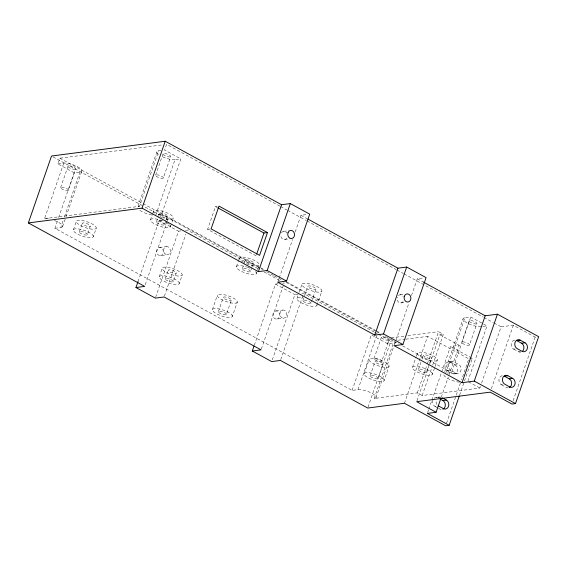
<?xml version="1.0" encoding="UTF-8"?>
<svg xmlns="http://www.w3.org/2000/svg" width="567" height="567" viewBox="0 0 567 567"><rect width="100%" height="100%" fill="white"/><g stroke="black" fill="none" stroke-linecap="round" stroke-linejoin="round"><path stroke-width="0.43" stroke-dasharray="2.83 2.13" d="M57.898 163.898L63.759 163.14A10.546 3.048 19.1 0 1 77.736 166.811A10.546 3.048 19.1 0 1 79.997 171.999L74.135 172.758L57.898 163.898L59.868 158.207L162.197 144.911M48.549 218.876A10.546 3.048 19.1 0 0 44.531 218.664L63.759 163.14M60.612 187.585L68.012 166.23M480.462 386.382L479.888 388.034L422.167 395.532L417.319 392.888L374.199 398.495A10.546 3.048 19.1 0 0 371.938 393.3A10.546 3.048 19.1 0 0 357.954 389.635L352.1 390.394L54.907 228.288L57.494 220.825M58.642 217.515L74.135 172.758M68.345 190.264A4.089 1.184 19.1 0 0 62.887 187.287A4.089 1.184 19.1 0 0 62.207 189.222A4.089 1.184 19.1 0 0 68.345 190.264L75.744 168.909A4.089 1.184 19.1 0 0 70.287 165.933A4.089 1.184 19.1 0 0 69.599 167.867A4.089 1.184 19.1 0 0 75.744 168.909M54.907 228.288L60.768 227.523L63.355 220.067M64.503 216.75L79.997 171.999M62.611 226.552L65.772 217.437M66.055 216.608L81.839 171.028M73.363 229.819L76.318 221.272M79.309 231.882L82.272 223.334M87.339 234.667A4.252 1.226 19.1 0 0 81.669 231.57A4.252 1.226 19.1 0 0 80.961 233.576A4.252 1.226 19.1 0 0 87.339 234.667L90.302 226.12A4.252 1.226 19.1 0 0 84.632 223.029A4.252 1.226 19.1 0 0 83.923 225.035A4.252 1.226 19.1 0 0 90.302 226.12M93.286 236.73A10.546 3.048 19.1 0 0 79.224 229.054A10.546 3.048 19.1 0 0 77.466 234.036A10.546 3.048 19.1 0 0 93.286 236.73L96.248 228.182A10.546 3.048 19.1 0 0 82.18 220.513A10.546 3.048 19.1 0 0 80.422 225.489A10.546 3.048 19.1 0 0 96.248 228.182M156.896 151.779L137.675 207.302A10.546 3.048 19.1 0 1 139.51 206.324L158.739 150.801L162.927 150.255M155.599 175.246L162.998 153.891M163.331 177.932A4.089 1.184 19.1 0 0 157.874 174.948A4.089 1.184 19.1 0 0 157.194 176.883A4.089 1.184 19.1 0 0 163.331 177.932L170.731 156.57A4.089 1.184 19.1 0 0 165.266 153.593A4.089 1.184 19.1 0 0 164.586 155.528A4.089 1.184 19.1 0 0 170.731 156.57M169.604 224.808A10.546 3.048 19.1 0 1 162.07 226.92A10.546 3.048 19.1 0 1 150.503 219.798L152.658 213.582M152.927 212.809L153.466 211.25M155.755 215.184L174.983 159.66L180.845 158.902L161.616 214.425L157.428 214.971M156.457 221.86L158.335 216.424M158.604 215.644L159.412 213.32M137.987 281.679L159.129 220.62L161.751 220.28M164.48 224.645A4.252 1.226 19.1 0 0 158.817 221.555A4.252 1.226 19.1 0 0 158.108 223.561A4.252 1.226 19.1 0 0 164.48 224.645L165.826 220.761M166.096 219.982L167.442 216.098A4.252 1.226 19.1 0 0 161.772 213.008A4.252 1.226 19.1 0 0 161.063 215.013A4.252 1.226 19.1 0 0 167.442 216.098M145.28 284.726L167.01 221.995M167.293 221.158L167.875 219.486L143.827 206.367M170.433 226.708L173.389 218.167M159.292 276.689L162.254 268.148M155.642 297.278L178.52 231.201L181.142 230.854M165.245 278.751L168.201 270.211M164.387 296.144L185.82 234.242M173.275 281.537A4.252 1.226 19.1 0 0 167.605 278.447A4.252 1.226 19.1 0 0 166.896 280.452A4.252 1.226 19.1 0 0 173.275 281.537L176.231 272.996A4.252 1.226 19.1 0 0 170.561 269.906A4.252 1.226 19.1 0 0 169.852 271.912A4.252 1.226 19.1 0 0 176.231 272.996M179.222 283.599A10.546 3.048 19.1 0 0 165.153 275.931A10.546 3.048 19.1 0 0 163.395 280.906A10.546 3.048 19.1 0 0 179.222 283.599L182.177 275.059A10.546 3.048 19.1 0 0 168.115 267.383A10.546 3.048 19.1 0 0 166.358 272.366A10.546 3.048 19.1 0 0 182.177 275.059M256.078 255.795L207.6 229.352L215.488 206.572L217.239 206.345M212.427 309.532L217.352 295.294M218.373 311.595L223.306 297.356M236.439 266.667L238.587 260.459M238.856 259.679L239.394 258.127M226.403 314.38A4.252 1.226 19.1 0 0 220.733 311.29A4.252 1.226 19.1 0 0 220.024 313.296A4.252 1.226 19.1 0 0 226.403 314.38L231.329 300.141A4.252 1.226 19.1 0 0 225.666 297.051A4.252 1.226 19.1 0 0 224.957 299.057A4.252 1.226 19.1 0 0 231.329 300.141M242.385 268.73L244.271 263.294M244.54 262.521L245.341 260.189M232.35 316.443A10.546 3.048 19.1 0 0 218.288 308.774A10.546 3.048 19.1 0 0 216.53 313.749A10.546 3.048 19.1 0 0 232.35 316.443L237.282 302.204A10.546 3.048 19.1 0 0 223.214 294.535A10.546 3.048 19.1 0 0 221.456 299.511A10.546 3.048 19.1 0 0 237.282 302.204M250.416 271.515A4.252 1.226 19.1 0 0 244.746 268.425A4.252 1.226 19.1 0 0 244.037 270.431A4.252 1.226 19.1 0 0 250.416 271.515L251.762 267.631M252.032 266.859L253.371 262.975A4.252 1.226 19.1 0 0 247.708 259.884A4.252 1.226 19.1 0 0 246.999 261.89A4.252 1.226 19.1 0 0 253.371 262.975M256.362 273.577L257.439 270.473M257.709 269.701L259.317 265.037M254.342 345.147L275.484 284.088L278.106 283.748M277.802 282.21L278.957 278.865M279.248 278.028L292.572 239.55M295.18 232.023L300.971 215.29L307.966 214.383M261.344 349.031L284.23 282.954L282.479 283.181M272.28 359.91L294.875 294.663L298.377 294.209M297.016 298.476L298.937 292.941M299.206 292.154L301.949 284.244M280.736 359.613L303.04 295.201M302.962 300.538L307.895 286.307M310.992 303.324A4.252 1.226 19.1 0 0 305.322 300.234A4.252 1.226 19.1 0 0 304.614 302.239A4.252 1.226 19.1 0 0 310.992 303.324L315.925 289.092A4.252 1.226 19.1 0 0 310.255 285.995A4.252 1.226 19.1 0 0 309.547 288.001A4.252 1.226 19.1 0 0 315.925 289.092M316.939 305.386L321.872 291.154A10.546 3.048 19.1 0 0 307.803 283.479A10.546 3.048 19.1 0 0 306.045 288.454A10.546 3.048 19.1 0 0 321.872 291.154M352.1 390.394L371.321 334.87L387.566 343.73L393.427 342.964A10.546 3.048 19.1 0 0 395.27 341.993L394.405 344.481M357.954 389.635L376.608 335.763M364.198 373.639L369.124 359.4M374.043 358.55L381.435 337.195M370.145 375.701L375.078 361.462M387.566 343.73L389.253 338.846M381.775 361.236A4.089 1.184 19.1 0 0 376.318 358.259A4.089 1.184 19.1 0 0 375.637 360.187A4.089 1.184 19.1 0 0 381.775 361.236L389.168 339.874A4.089 1.184 19.1 0 0 383.71 336.897A4.089 1.184 19.1 0 0 383.03 338.832A4.089 1.184 19.1 0 0 389.168 339.874M368.004 407.212L390.89 341.128L393.512 340.788M378.175 378.487A4.252 1.226 19.1 0 0 372.505 375.397A4.252 1.226 19.1 0 0 371.796 377.402A4.252 1.226 19.1 0 0 378.175 378.487L383.108 364.248A4.252 1.226 19.1 0 0 377.438 361.158A4.252 1.226 19.1 0 0 376.729 363.163A4.252 1.226 19.1 0 0 383.108 364.248M374.199 398.495L393.427 342.964M376.041 397.517L394.122 345.31M394.441 344.842L408.92 303.019M411.529 295.492L417.326 278.758L424.322 277.851M384.121 380.549A10.546 3.048 19.1 0 0 370.06 372.873A10.546 3.048 19.1 0 0 368.302 377.856A10.546 3.048 19.1 0 0 384.121 380.549L389.054 366.31A10.546 3.048 19.1 0 0 374.985 358.642A10.546 3.048 19.1 0 0 373.228 363.617A10.546 3.048 19.1 0 0 389.054 366.31M412.457 367.409L416.015 357.125M416.291 356.331L417.383 353.17M404.448 403.272L427.624 336.359L468.831 358.84L461.588 379.748M418.403 369.471L420.87 362.356M421.961 359.187L423.336 355.233M417.319 392.888L427.057 364.765M427.341 363.936L438.518 331.667L443.366 334.317L431.905 367.409M426.434 372.257A4.252 1.226 19.1 0 0 420.764 369.167A4.252 1.226 19.1 0 0 420.055 371.172A4.252 1.226 19.1 0 0 426.434 372.257L429.169 364.347M429.446 363.553L431.359 358.018A4.252 1.226 19.1 0 0 425.697 354.928A4.252 1.226 19.1 0 0 424.988 356.934A4.252 1.226 19.1 0 0 431.359 358.018M416.986 400.848L428.858 366.551M430.02 363.206L439.864 334.771L443.366 334.317M422.167 395.532L431.622 368.231M432.38 374.319A10.546 3.048 19.1 0 0 418.318 366.643A10.546 3.048 19.1 0 0 416.561 371.626A10.546 3.048 19.1 0 0 432.38 374.319L434.846 367.203M435.116 366.41L437.313 360.08A10.546 3.048 19.1 0 0 423.244 352.412A10.546 3.048 19.1 0 0 421.487 357.387A10.546 3.048 19.1 0 0 437.313 360.08M427.631 412.563L428.496 410.054M428.787 409.218L431.685 400.855M431.976 400.018L450.51 346.48L459.256 345.346L448.54 376.297M444.691 371.817L463.055 318.774M445.669 373.327L464.897 317.803L470.759 317.038L486.996 325.897L468.058 380.599M441.303 397.205L448.249 377.133M461.758 342.248L469.15 320.894M447.342 373.107L451.53 372.569L470.759 317.038M469.49 344.927A4.089 1.184 19.1 0 0 464.033 341.951A4.089 1.184 19.1 0 0 463.345 343.885A4.089 1.184 19.1 0 0 469.49 344.927L476.882 323.573A4.089 1.184 19.1 0 0 471.425 320.596A4.089 1.184 19.1 0 0 470.745 322.524A4.089 1.184 19.1 0 0 476.882 323.573M446.527 423.244L460.432 383.094M459.582 395.185L464.217 381.804M464.508 380.967L472.325 358.387L450.51 346.48M481.61 383.072L501.093 326.819L513.333 325.224L535.149 337.124L536.899 336.897M491.32 388.792L513.333 325.224M513.135 400.699L535.149 337.124M44.531 218.664L139.51 206.324M166.124 219.713L167.875 219.486M185.515 230.287L187.266 230.06L257.857 268.567M207.6 229.352L210.222 229.011M159.483 247.474L166.485 246.56M283.684 231.336L288.929 230.656M160.418 255.604A4.089 3.388 82.6 0 0 162.637 249.189A4.089 3.388 82.6 0 0 156.797 249.82A4.089 3.388 82.6 0 0 160.418 255.604L167.414 254.696A4.089 3.388 82.6 0 0 169.632 248.282A4.089 3.388 82.6 0 0 163.799 248.906A4.089 3.388 82.6 0 0 167.414 254.696M284.613 239.472L289.865 238.785M301.871 293.756L303.621 293.529L373.894 331.865M275.838 310.943L282.834 310.029M400.04 294.805L404.413 294.238M276.767 319.072A4.089 3.388 82.6 0 0 278.992 312.658A4.089 3.388 82.6 0 0 273.152 313.289A4.089 3.388 82.6 0 0 276.767 319.072L283.769 318.158A4.089 3.388 82.6 0 0 285.988 311.751A4.089 3.388 82.6 0 0 280.148 312.374A4.089 3.388 82.6 0 0 283.769 318.158M400.968 302.934L404.469 302.48M391.287 337.804L404.406 336.103M407.907 335.643L438.518 331.667M482.815 326.443L486.996 325.897M397.885 340.221L404.881 339.314M405.752 339.201L427.624 336.359M514.645 340.165A4.72 3.912 82.6 0 0 511.292 344.041A4.72 3.912 82.6 0 0 513.702 349.123L517.203 348.67M513.702 349.123L518.55 351.767L522.051 351.313M469.703 358.727L472.325 358.387M448.327 361.874L451.821 361.42M450.34 362.292L453.841 361.838L458.689 364.482A4.72 3.912 82.6 0 1 460.843 370.74A4.72 3.912 82.6 0 1 455.733 373.029L452.232 373.483L447.384 370.839A4.72 3.912 82.6 0 1 445.23 364.581A4.72 3.912 82.6 0 1 450.34 362.292L455.188 364.935L458.689 364.482M447.384 370.839L450.878 370.379L455.733 373.029M454.245 373.901L457.746 373.447M502.319 375.758A4.72 3.912 82.6 0 0 498.967 379.635A4.72 3.912 82.6 0 0 501.377 384.717L503.127 384.49M436.002 397.467L439.496 397.013M438.015 397.885L441.516 397.432A4.72 3.912 82.6 0 0 438.511 397.283M432.904 400.174A4.72 3.912 82.6 0 0 435.059 406.433L438.553 405.972M300.971 215.29L307.172 218.678M417.326 278.758L423.492 282.125M279.892 206.154L166.57 144.344L164.6 150.042L180.845 158.902M280.665 206.579L286.874 209.967M287.653 210.392L306.279 220.549M307.052 220.974L396.312 269.658M397.084 270.083L403.3 273.471M404.073 273.896L483.24 317.081M484.012 317.499L493.325 322.58M494.105 323.006L501.093 326.819M215.488 206.572L217.026 207.416M439.864 334.771L459.256 345.346M501.377 384.717L506.225 387.36A4.72 3.912 82.6 0 0 508.245 387.778M59.868 158.207L142.289 203.163M143.061 203.588L265.136 270.175M286.902 282.047L375.538 330.398M376.318 330.823L380.209 332.942M161.616 214.425L260.324 268.269M261.103 268.694L263.435 269.963M266.547 271.664L273.542 275.477M274.315 275.902L282.869 280.566M285.974 282.26L376.134 331.44M376.913 331.865L379.245 333.134M385.461 336.529L398.679 343.737M402.563 345.856L451.53 372.569M468.526 381.839L479.888 388.034M53.071 156.861L143.054 205.941M264.059 271.954L280.353 280.835M374.667 332.283L377.757 333.97M378.529 334.388L390.89 341.128M159.129 220.62L178.52 231.201M275.484 284.088L294.875 294.663M435.059 406.433L437.83 407.942M438.518 408.318L439.907 409.076A4.72 3.912 82.6 0 0 441.92 409.494M403.215 301.488A4.089 3.388 82.6 0 1 398.821 302.317A4.089 3.388 82.6 0 1 397.354 297.151M398.417 295.535A4.089 3.388 82.6 0 1 403.187 296.527M520.57 352.185A4.72 3.912 82.6 0 1 518.55 351.767M286.859 238.02A4.089 3.388 82.6 0 1 282.869 239.104A4.089 3.388 82.6 0 1 280.771 234.703M281.438 232.782A4.089 3.388 82.6 0 1 286.831 233.058M174.983 159.66A10.546 3.048 19.1 0 1 161 155.996M158.576 154.43A10.546 3.048 19.1 0 1 158.739 150.801M151.736 214.971A10.546 3.048 19.1 0 1 139.872 210.343M54.312 220.45A10.546 3.048 19.1 0 1 60.768 227.523M455.188 364.935A4.72 3.912 82.6 0 1 457.349 371.194A4.72 3.912 82.6 0 1 452.232 373.483M450.878 370.379A4.72 3.912 82.6 0 1 448.724 364.127A4.72 3.912 82.6 0 1 453.841 361.838M434.131 398.303A4.72 3.912 82.6 0 1 437.022 397.517M436.937 404.413A4.72 3.912 82.6 0 1 436.399 399.721M481.135 326.663A10.546 3.048 19.1 0 1 467.158 322.992A10.546 3.048 19.1 0 1 464.897 317.803M459.419 382.179A10.546 3.048 19.1 0 1 448.66 378.905A10.546 3.048 19.1 0 1 443.826 374.305M316.861 304.529A10.546 3.048 19.1 0 1 309.433 305.819A10.546 3.048 19.1 0 1 297.519 300.014A10.546 3.048 19.1 0 1 302.877 297.718M243.498 262.344A10.546 3.048 19.1 0 1 244.994 257.326A10.546 3.048 19.1 0 1 259.36 264.867A10.546 3.048 19.1 0 1 244.228 262.727M255.533 271.678A10.546 3.048 19.1 0 1 249.062 274.052A10.546 3.048 19.1 0 1 236.453 267.376A10.546 3.048 19.1 0 1 246.765 267.029M247.418 267.248A10.546 3.048 19.1 0 1 249.962 268.241M154.288 213.157A10.546 3.048 19.1 0 1 160.759 210.775A10.546 3.048 19.1 0 1 173.374 217.459A10.546 3.048 19.1 0 1 163.062 217.799M162.41 217.586A10.546 3.048 19.1 0 1 159.866 216.594M150.503 219.798A10.546 3.048 19.1 0 1 164.026 221.371M166.329 222.491A10.546 3.048 19.1 0 1 169.214 224.433"/><path stroke-width="0.85" d="M137.987 281.679L135.96 287.533L144.705 286.399L28.35 222.93L51.519 156.017L165.224 141.247L281.579 204.715L290.325 203.581L309.717 214.156L286.548 281.069L277.802 282.21L374.759 335.097L383.505 333.963L402.896 344.538L426.072 277.624L406.681 267.043L397.935 268.184L307.952 219.103M28.35 222.93L142.055 208.16L165.224 141.247M256.645 254.172L263.967 233.016L267.468 232.562L259.58 255.341L211.101 228.898L218.99 206.119L267.468 232.562M142.055 208.16L258.403 271.628L281.579 204.715M258.403 271.628L267.149 270.494L290.325 203.581M459.291 396.021L449.156 425.3L445.655 425.753L404.448 403.272L367.714 408.049L280.452 360.449L271.706 361.583L252.308 351.001L254.051 345.983M374.759 335.097L397.935 268.184M383.505 333.963L406.681 267.043M449.156 425.3L427.341 413.4L436.087 412.266L441.013 398.041M402.896 344.538L394.15 345.679L462.027 382.697L485.196 315.784L497.443 314.196L538.65 336.67L515.481 403.584L511.98 404.044L490.164 392.144L416.695 401.684L436.087 412.266M462.027 382.697L474.267 381.109L497.443 314.196M252.308 351.001L261.054 349.867L164.097 296.98L155.351 298.114L135.96 287.533M520.159 340.129L516.665 340.583L521.512 343.226L525.007 342.773A4.72 3.912 82.6 0 1 527.168 349.024A4.72 3.912 82.6 0 1 522.051 351.313L517.203 348.67A4.72 3.912 82.6 0 1 515.049 342.418A4.72 3.912 82.6 0 1 520.159 340.129L525.007 342.773M507.834 375.723A4.72 3.912 82.6 0 0 502.723 378.012A4.72 3.912 82.6 0 0 504.878 384.263L509.726 386.907A4.72 3.912 82.6 0 0 514.843 384.617A4.72 3.912 82.6 0 0 512.681 378.366L507.834 375.723L504.339 376.176L509.187 378.82A4.72 3.912 82.6 0 1 511.632 383.292A4.72 3.912 82.6 0 1 509.23 387.516M509.187 378.82L512.681 378.366M440.091 399.019L442.862 400.529L446.364 400.075A4.72 3.912 82.6 0 1 448.518 406.333A4.72 3.912 82.6 0 1 443.401 408.623L438.553 405.972M423.492 282.125L485.196 315.784M217.799 207.834L263.967 233.016M474.267 381.109L515.481 403.584M267.149 270.494L286.548 281.069M442.21 397.814L446.364 400.075M521.512 343.226A4.72 3.912 82.6 0 1 522.441 351.349M442.862 400.529A4.72 3.912 82.6 0 1 445.308 405.001A4.72 3.912 82.6 0 1 442.912 409.225M404.349 296.243A4.089 3.388 82.6 0 0 407.964 302.027A4.089 3.388 82.6 0 0 410.182 295.62A4.089 3.388 82.6 0 0 404.349 296.243M287.993 232.775A4.089 3.388 82.6 0 0 291.608 238.558A4.089 3.388 82.6 0 0 293.834 232.151A4.089 3.388 82.6 0 0 287.993 232.775"/></g></svg>
